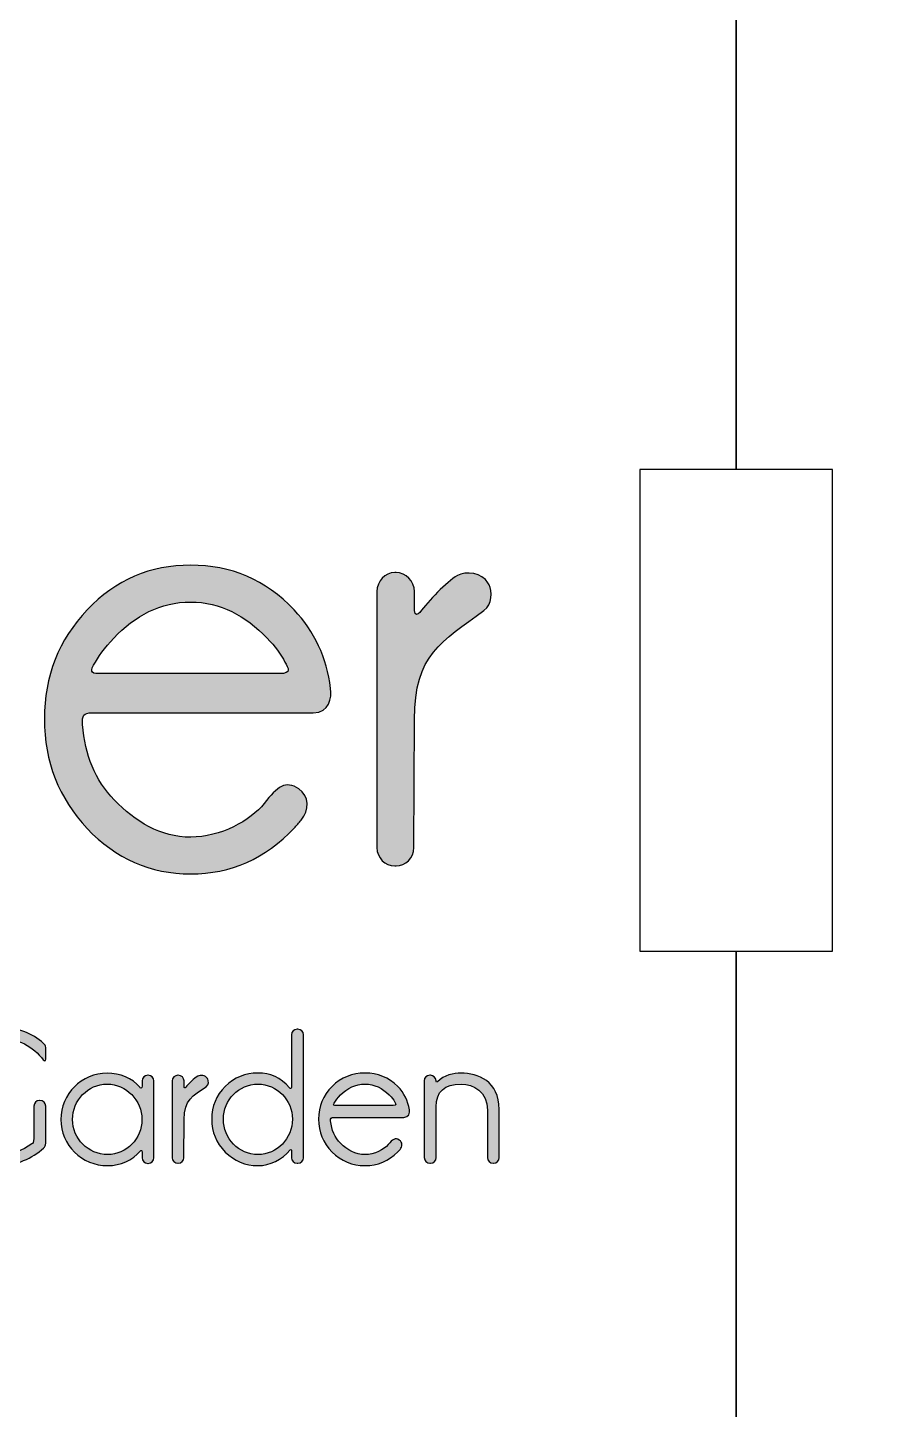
# Model space of a CAD drawing. Extents: x -743 to 1142, y -1188 to 1589.
# Drawn here: x -187.7 to -39, y 431.5 to 675.3 of the extents above; entities that cross this region are included whole.
import ezdxf

# ---------------------------------------------------------------- set-up
doc = ezdxf.new("R2010")
doc.units = 0
doc.header["$MEASUREMENT"] = 0
doc.layers.add('LAYER_1', color=7, linetype='CONTINUOUS')

# ---------------------------------------------------------------- blocks, each defined once
blk = doc.blocks.new('BLOCK_2')
at = {"layer": 'LAYER_1', "color": 7}
blk.add_lwpolyline([(-62.7, 682.39), (-62.7, 597.35), (-79.71, 597.35), (-79.71, 512.31), (-62.7, 512.31), (-62.7, 427.27), (-79.71, 427.27), (-79.71, 313.88), (-62.7, 313.88), (-62.7, 200.5), (-169, 200.5), (-169, 217.51), (-275.3, 217.51), (-275.3, 200.5), (-360.34, 200.5)], dxfattribs=at)
blk = doc.blocks.new('BLOCK_3')
at = {"layer": 'LAYER_1', "color": 7}
blk.add_lwpolyline([(43.6, 200.5), (-62.7, 200.5), (-62.7, 313.88), (-45.7, 313.88), (-45.7, 427.27), (-62.7, 427.27), (-62.7, 512.31), (-45.7, 512.31), (-45.7, 597.35), (-62.7, 597.35), (-62.7, 682.39)], dxfattribs=at)
blk = doc.blocks.new('BLOCK_21')
at = {"layer": 'LAYER_1'}
h = blk.add_hatch(color=1, dxfattribs=at)
h.dxf.hatch_style = 2
edge = h.paths.add_edge_path()
edge.add_spline(control_points=[(-184.92, 496.03), (-184.69, 495.8), (-184.56, 495.67), (-184.56, 495.35), (-184.56, 495.15), (-184.56, 494.05), (-184.56, 493.27), (-184.56, 492.88), (-184.82, 492.92), (-184.98, 493.14), (-186.77, 495.48), (-189.52, 497), (-192.73, 497), (-198.36, 497), (-202.9, 492.37), (-202.9, 486.73), (-202.9, 481.12), (-198.36, 476.43), (-192.73, 476.43), (-190.59, 476.43), (-188.61, 477.14), (-187.02, 478.31), (-186.9, 478.4), (-186.64, 478.57), (-186.64, 479.25), (-186.64, 479.86), (-186.64, 484.98), (-186.64, 484.98), (-186.64, 485.53), (-186.21, 485.98), (-185.66, 485.98), (-185.66, 485.98), (-185.57, 485.98), (-185.57, 485.98), (-185.02, 485.98), (-184.56, 485.53), (-184.56, 484.98), (-184.56, 484.98), (-184.56, 478.79), (-184.56, 478.44), (-184.56, 478.05), (-184.63, 477.82), (-184.92, 477.59), (-186.99, 475.78), (-189.68, 474.48), (-192.73, 474.48), (-199.5, 474.48), (-204.97, 479.99), (-204.97, 486.73), (-204.97, 493.5), (-199.5, 498.94), (-192.73, 498.94), (-189.68, 498.94), (-186.93, 497.87), (-184.92, 496.03)], knot_values=[0, 0, 0, 0, 1, 1, 1, 2, 2, 2, 3, 3, 3, 4, 4, 4, 5, 5, 5, 6, 6, 6, 7, 7, 7, 8, 8, 8, 9, 9, 9, 10, 10, 10, 11, 11, 11, 12, 12, 12, 13, 13, 13, 14, 14, 14, 15, 15, 15, 16, 16, 16, 17, 17, 17, 18, 18, 18, 18], degree=3, periodic=1)
h = blk.add_hatch(color=1, dxfattribs=at)
h.dxf.hatch_style = 2
edge = h.paths.add_edge_path()
edge.add_spline(control_points=[(-139.07, 475.88), (-139.07, 475.33), (-139.53, 474.91), (-140.05, 474.91), (-140.05, 474.91), (-140.18, 474.91), (-140.18, 474.91), (-140.73, 474.91), (-141.18, 475.33), (-141.18, 475.88), (-141.18, 475.88), (-141.18, 476.85), (-141.18, 477.11), (-141.18, 477.21), (-141.24, 477.43), (-141.41, 477.24), (-142.9, 475.52), (-144.94, 474.48), (-147.11, 474.48), (-149.34, 474.48), (-151.29, 475.29), (-152.87, 476.88), (-154.49, 478.5), (-155.27, 480.41), (-155.27, 482.68), (-155.27, 484.95), (-154.49, 486.86), (-152.87, 488.45), (-151.29, 490.07), (-149.34, 490.81), (-147.11, 490.81), (-144.94, 490.81), (-143.09, 490.07), (-141.54, 488.19), (-141.44, 488.02), (-141.18, 488.02), (-141.18, 488.28), (-141.18, 489.55), (-141.18, 497.58), (-141.18, 497.58), (-141.18, 498.1), (-140.73, 498.55), (-140.18, 498.55), (-140.18, 498.55), (-140.05, 498.55), (-140.05, 498.55), (-139.53, 498.55), (-139.07, 498.1), (-139.07, 497.58), (-139.07, 497.58), (-139.07, 475.88), (-139.07, 475.88)], knot_values=[0, 0, 0, 0, 1, 1, 1, 2, 2, 2, 3, 3, 3, 4, 4, 4, 5, 5, 5, 6, 6, 6, 7, 7, 7, 8, 8, 8, 9, 9, 9, 10, 10, 10, 11, 11, 11, 12, 12, 12, 13, 13, 13, 14, 14, 14, 15, 15, 15, 16, 16, 16, 17, 17, 17, 17], degree=3, periodic=1)
edge = h.paths.add_edge_path()
edge.add_spline(control_points=[(-147.11, 488.87), (-150.48, 488.87), (-153.2, 486.05), (-153.2, 482.68), (-153.2, 479.31), (-150.48, 476.43), (-147.11, 476.43), (-143.74, 476.43), (-141.02, 479.31), (-141.02, 482.68), (-141.02, 486.05), (-143.74, 488.87), (-147.11, 488.87)], knot_values=[0, 0, 0, 0, 1, 1, 1, 2, 2, 2, 3, 3, 3, 4, 4, 4, 4], degree=3, periodic=1)
h = blk.add_hatch(color=1, dxfattribs=at)
h.dxf.hatch_style = 2
edge = h.paths.add_edge_path()
edge.add_spline(control_points=[(-173.71, 490.81), (-171.47, 490.81), (-169.24, 489.9), (-167.97, 488.32), (-167.88, 488.15), (-167.55, 488.06), (-167.55, 488.48), (-167.55, 488.51), (-167.55, 489.03), (-167.55, 489.42), (-167.55, 489.97), (-167.1, 490.42), (-166.55, 490.42), (-166.55, 490.42), (-166.48, 490.42), (-166.48, 490.42), (-165.93, 490.42), (-165.48, 489.97), (-165.48, 489.42), (-165.48, 489.42), (-165.48, 475.88), (-165.48, 475.88), (-165.48, 475.33), (-165.93, 474.87), (-166.48, 474.87), (-166.48, 474.87), (-166.55, 474.87), (-166.55, 474.87), (-167.1, 474.87), (-167.55, 475.33), (-167.55, 475.88), (-167.55, 475.88), (-167.55, 476.62), (-167.55, 476.85), (-167.55, 477.24), (-167.78, 477.17), (-167.84, 477.08), (-169.24, 475.42), (-171.34, 474.48), (-173.64, 474.48), (-178.18, 474.48), (-181.9, 478.08), (-181.9, 482.62), (-181.9, 487.15), (-178.24, 490.81), (-173.71, 490.81)], knot_values=[0, 0, 0, 0, 1, 1, 1, 2, 2, 2, 3, 3, 3, 4, 4, 4, 5, 5, 5, 6, 6, 6, 7, 7, 7, 8, 8, 8, 9, 9, 9, 10, 10, 10, 11, 11, 11, 12, 12, 12, 13, 13, 13, 14, 14, 14, 15, 15, 15, 15], degree=3, periodic=1)
edge = h.paths.add_edge_path()
edge.add_spline(control_points=[(-173.64, 476.43), (-170.27, 476.43), (-167.58, 479.25), (-167.58, 482.62), (-167.58, 485.98), (-170.34, 488.87), (-173.71, 488.87), (-177.11, 488.87), (-179.83, 485.98), (-179.83, 482.62), (-179.83, 479.25), (-177.04, 476.43), (-173.64, 476.43)], knot_values=[0, 0, 0, 0, 1, 1, 1, 2, 2, 2, 3, 3, 3, 4, 4, 4, 4], degree=3, periodic=1)
h = blk.add_hatch(color=1, dxfattribs=at)
h.dxf.hatch_style = 2
edge = h.paths.add_edge_path()
edge.add_spline(control_points=[(-156.24, 488.41), (-158.61, 486.76), (-160.13, 486.11), (-160.13, 482.65), (-160.13, 482.65), (-160.16, 475.88), (-160.16, 475.88), (-160.16, 475.33), (-160.62, 474.91), (-161.17, 474.91), (-161.17, 474.91), (-161.23, 474.91), (-161.23, 474.91), (-161.78, 474.91), (-162.24, 475.33), (-162.24, 475.88), (-162.24, 475.88), (-162.24, 489.42), (-162.24, 489.42), (-162.24, 489.97), (-161.78, 490.42), (-161.23, 490.42), (-161.23, 490.42), (-161.17, 490.42), (-161.17, 490.42), (-160.62, 490.42), (-160.13, 489.97), (-160.13, 489.42), (-160.13, 489.42), (-160.13, 488.67), (-160.13, 488.41), (-160.13, 488.12), (-159.94, 488.19), (-159.84, 488.32), (-159.35, 488.9), (-158.35, 489.94), (-157.73, 490.26), (-157.25, 490.52), (-156.34, 490.42), (-156.02, 489.87), (-156.02, 489.84), (-155.98, 489.81), (-155.95, 489.77), (-155.79, 489.45), (-155.76, 488.74), (-156.24, 488.41)], knot_values=[0, 0, 0, 0, 1, 1, 1, 2, 2, 2, 3, 3, 3, 4, 4, 4, 5, 5, 5, 6, 6, 6, 7, 7, 7, 8, 8, 8, 9, 9, 9, 10, 10, 10, 11, 11, 11, 12, 12, 12, 13, 13, 13, 14, 14, 14, 15, 15, 15, 15], degree=3, periodic=1)
h = blk.add_hatch(color=1, dxfattribs=at)
h.dxf.hatch_style = 2
edge = h.paths.add_edge_path()
edge.add_spline(control_points=[(-121.35, 483), (-121.35, 483), (-133.76, 483), (-133.76, 483), (-134.21, 483), (-134.31, 482.87), (-134.28, 482.39), (-134.15, 480.77), (-133.56, 479.44), (-132.49, 478.4), (-131.33, 477.24), (-129.9, 476.43), (-128.22, 476.43), (-126.57, 476.43), (-124.85, 477.3), (-124.1, 478.21), (-123.36, 479.12), (-122.91, 479.44), (-122.16, 478.99), (-121.58, 478.6), (-121.55, 477.85), (-122.03, 477.33), (-122.16, 477.17), (-122.29, 477.04), (-122.42, 476.91), (-124.04, 475.29), (-125.95, 474.48), (-128.22, 474.48), (-130.49, 474.48), (-132.4, 475.29), (-134.02, 476.88), (-135.6, 478.5), (-136.41, 480.41), (-136.41, 482.68), (-136.41, 484.95), (-135.6, 486.86), (-134.02, 488.45), (-132.4, 490.07), (-130.49, 490.81), (-128.22, 490.81), (-125.95, 490.81), (-124.04, 490.07), (-122.42, 488.45), (-121.29, 487.31), (-120.61, 485.92), (-120.38, 484.3), (-120.31, 483.81), (-120.44, 483), (-121.35, 483)], knot_values=[0, 0, 0, 0, 1, 1, 1, 2, 2, 2, 3, 3, 3, 4, 4, 4, 5, 5, 5, 6, 6, 6, 7, 7, 7, 8, 8, 8, 9, 9, 9, 10, 10, 10, 11, 11, 11, 12, 12, 12, 13, 13, 13, 14, 14, 14, 15, 15, 15, 16, 16, 16, 16], degree=3, periodic=1)
edge = h.paths.add_edge_path()
edge.add_spline(control_points=[(-122.94, 485.69), (-123.17, 486.11), (-123.49, 486.53), (-123.94, 486.96), (-125.14, 488.15), (-126.57, 488.87), (-128.22, 488.87), (-129.9, 488.87), (-131.33, 488.15), (-132.53, 486.96), (-133.05, 486.44), (-133.4, 485.95), (-133.66, 485.53), (-133.89, 485.11), (-133.73, 485.08), (-133.21, 485.08), (-133.21, 485.08), (-123.23, 485.08), (-123.23, 485.08), (-122.55, 485.08), (-122.74, 485.37), (-122.94, 485.69)], knot_values=[0, 0, 0, 0, 1, 1, 1, 2, 2, 2, 3, 3, 3, 4, 4, 4, 5, 5, 5, 6, 6, 6, 7, 7, 7, 7], degree=3, periodic=1)
h = blk.add_hatch(color=1, dxfattribs=at)
h.dxf.hatch_style = 2
edge = h.paths.add_edge_path()
edge.add_spline(control_points=[(-104.54, 484.4), (-104.54, 484.4), (-104.54, 475.91), (-104.54, 475.91), (-104.54, 475.36), (-104.99, 474.91), (-105.54, 474.91), (-105.54, 474.91), (-105.6, 474.91), (-105.6, 474.91), (-106.16, 474.91), (-106.61, 475.36), (-106.61, 475.91), (-106.61, 475.91), (-106.61, 484.27), (-106.61, 484.27), (-106.61, 487.47), (-109.04, 488.87), (-111.27, 488.87), (-114.22, 488.87), (-115.65, 487.54), (-115.65, 484.85), (-115.65, 484.46), (-115.65, 475.91), (-115.65, 475.91), (-115.65, 475.36), (-116.1, 474.91), (-116.65, 474.91), (-116.65, 474.91), (-116.75, 474.91), (-116.75, 474.91), (-117.3, 474.91), (-117.75, 475.36), (-117.75, 475.91), (-117.75, 475.91), (-117.79, 489.45), (-117.79, 489.45), (-117.79, 490), (-117.33, 490.42), (-116.78, 490.42), (-116.78, 490.42), (-116.65, 490.42), (-116.65, 490.42), (-116.17, 490.42), (-115.68, 490.07), (-115.68, 489.45), (-115.68, 489.35), (-115.68, 489.42), (-115.68, 489.35), (-115.68, 489.19), (-115.52, 489.16), (-115.42, 489.26), (-114.32, 490.49), (-112.54, 490.81), (-111.27, 490.81), (-108.33, 490.81), (-104.54, 489.42), (-104.54, 484.4)], knot_values=[0, 0, 0, 0, 1, 1, 1, 2, 2, 2, 3, 3, 3, 4, 4, 4, 5, 5, 5, 6, 6, 6, 7, 7, 7, 8, 8, 8, 9, 9, 9, 10, 10, 10, 11, 11, 11, 12, 12, 12, 13, 13, 13, 14, 14, 14, 15, 15, 15, 16, 16, 16, 17, 17, 17, 18, 18, 18, 19, 19, 19, 19], degree=3, periodic=1)
for points, knots in [([(-184.92, 496.03), (-184.69, 495.8), (-184.56, 495.67), (-184.56, 495.35), (-184.56, 495.15), (-184.56, 494.05), (-184.56, 493.27), (-184.56, 492.88), (-184.82, 492.92), (-184.98, 493.14), (-186.77, 495.48), (-189.52, 497), (-192.73, 497), (-198.36, 497), (-202.9, 492.37), (-202.9, 486.73), (-202.9, 481.12), (-198.36, 476.43), (-192.73, 476.43), (-190.59, 476.43), (-188.61, 477.14), (-187.02, 478.31), (-186.9, 478.4), (-186.64, 478.57), (-186.64, 479.25), (-186.64, 479.86), (-186.64, 484.98), (-186.64, 484.98), (-186.64, 485.53), (-186.21, 485.98), (-185.66, 485.98), (-185.66, 485.98), (-185.57, 485.98), (-185.57, 485.98), (-185.02, 485.98), (-184.56, 485.53), (-184.56, 484.98), (-184.56, 484.98), (-184.56, 478.79), (-184.56, 478.44), (-184.56, 478.05), (-184.63, 477.82), (-184.92, 477.59), (-186.99, 475.78), (-189.68, 474.48), (-192.73, 474.48), (-199.5, 474.48), (-204.97, 479.99), (-204.97, 486.73), (-204.97, 493.5), (-199.5, 498.94), (-192.73, 498.94), (-189.68, 498.94), (-186.93, 497.87), (-184.92, 496.03)], [0, 0, 0, 0, 1, 1, 1, 2, 2, 2, 3, 3, 3, 4, 4, 4, 5, 5, 5, 6, 6, 6, 7, 7, 7, 8, 8, 8, 9, 9, 9, 10, 10, 10, 11, 11, 11, 12, 12, 12, 13, 13, 13, 14, 14, 14, 15, 15, 15, 16, 16, 16, 17, 17, 17, 18, 18, 18, 18]), ([(-139.07, 475.88), (-139.07, 475.33), (-139.53, 474.91), (-140.05, 474.91), (-140.05, 474.91), (-140.18, 474.91), (-140.18, 474.91), (-140.73, 474.91), (-141.18, 475.33), (-141.18, 475.88), (-141.18, 475.88), (-141.18, 476.85), (-141.18, 477.11), (-141.18, 477.21), (-141.24, 477.43), (-141.41, 477.24), (-142.9, 475.52), (-144.94, 474.48), (-147.11, 474.48), (-149.34, 474.48), (-151.29, 475.29), (-152.87, 476.88), (-154.49, 478.5), (-155.27, 480.41), (-155.27, 482.68), (-155.27, 484.95), (-154.49, 486.86), (-152.87, 488.45), (-151.29, 490.07), (-149.34, 490.81), (-147.11, 490.81), (-144.94, 490.81), (-143.09, 490.07), (-141.54, 488.19), (-141.44, 488.02), (-141.18, 488.02), (-141.18, 488.28), (-141.18, 489.55), (-141.18, 497.58), (-141.18, 497.58), (-141.18, 498.1), (-140.73, 498.55), (-140.18, 498.55), (-140.18, 498.55), (-140.05, 498.55), (-140.05, 498.55), (-139.53, 498.55), (-139.07, 498.1), (-139.07, 497.58), (-139.07, 497.58), (-139.07, 475.88), (-139.07, 475.88)], [0, 0, 0, 0, 1, 1, 1, 2, 2, 2, 3, 3, 3, 4, 4, 4, 5, 5, 5, 6, 6, 6, 7, 7, 7, 8, 8, 8, 9, 9, 9, 10, 10, 10, 11, 11, 11, 12, 12, 12, 13, 13, 13, 14, 14, 14, 15, 15, 15, 16, 16, 16, 17, 17, 17, 17]), ([(-173.71, 490.81), (-171.47, 490.81), (-169.24, 489.9), (-167.97, 488.32), (-167.88, 488.15), (-167.55, 488.06), (-167.55, 488.48), (-167.55, 488.51), (-167.55, 489.03), (-167.55, 489.42), (-167.55, 489.97), (-167.1, 490.42), (-166.55, 490.42), (-166.55, 490.42), (-166.48, 490.42), (-166.48, 490.42), (-165.93, 490.42), (-165.48, 489.97), (-165.48, 489.42), (-165.48, 489.42), (-165.48, 475.88), (-165.48, 475.88), (-165.48, 475.33), (-165.93, 474.87), (-166.48, 474.87), (-166.48, 474.87), (-166.55, 474.87), (-166.55, 474.87), (-167.1, 474.87), (-167.55, 475.33), (-167.55, 475.88), (-167.55, 475.88), (-167.55, 476.62), (-167.55, 476.85), (-167.55, 477.24), (-167.78, 477.17), (-167.84, 477.08), (-169.24, 475.42), (-171.34, 474.48), (-173.64, 474.48), (-178.18, 474.48), (-181.9, 478.08), (-181.9, 482.62), (-181.9, 487.15), (-178.24, 490.81), (-173.71, 490.81)], [0, 0, 0, 0, 1, 1, 1, 2, 2, 2, 3, 3, 3, 4, 4, 4, 5, 5, 5, 6, 6, 6, 7, 7, 7, 8, 8, 8, 9, 9, 9, 10, 10, 10, 11, 11, 11, 12, 12, 12, 13, 13, 13, 14, 14, 14, 15, 15, 15, 15]), ([(-156.24, 488.41), (-158.61, 486.76), (-160.13, 486.11), (-160.13, 482.65), (-160.13, 482.65), (-160.16, 475.88), (-160.16, 475.88), (-160.16, 475.33), (-160.62, 474.91), (-161.17, 474.91), (-161.17, 474.91), (-161.23, 474.91), (-161.23, 474.91), (-161.78, 474.91), (-162.24, 475.33), (-162.24, 475.88), (-162.24, 475.88), (-162.24, 489.42), (-162.24, 489.42), (-162.24, 489.97), (-161.78, 490.42), (-161.23, 490.42), (-161.23, 490.42), (-161.17, 490.42), (-161.17, 490.42), (-160.62, 490.42), (-160.13, 489.97), (-160.13, 489.42), (-160.13, 489.42), (-160.13, 488.67), (-160.13, 488.41), (-160.13, 488.12), (-159.94, 488.19), (-159.84, 488.32), (-159.35, 488.9), (-158.35, 489.94), (-157.73, 490.26), (-157.25, 490.52), (-156.34, 490.42), (-156.02, 489.87), (-156.02, 489.84), (-155.98, 489.81), (-155.95, 489.77), (-155.79, 489.45), (-155.76, 488.74), (-156.24, 488.41)], [0, 0, 0, 0, 1, 1, 1, 2, 2, 2, 3, 3, 3, 4, 4, 4, 5, 5, 5, 6, 6, 6, 7, 7, 7, 8, 8, 8, 9, 9, 9, 10, 10, 10, 11, 11, 11, 12, 12, 12, 13, 13, 13, 14, 14, 14, 15, 15, 15, 15]), ([(-121.35, 483), (-121.35, 483), (-133.76, 483), (-133.76, 483), (-134.21, 483), (-134.31, 482.87), (-134.28, 482.39), (-134.15, 480.77), (-133.56, 479.44), (-132.49, 478.4), (-131.33, 477.24), (-129.9, 476.43), (-128.22, 476.43), (-126.57, 476.43), (-124.85, 477.3), (-124.1, 478.21), (-123.36, 479.12), (-122.91, 479.44), (-122.16, 478.99), (-121.58, 478.6), (-121.55, 477.85), (-122.03, 477.33), (-122.16, 477.17), (-122.29, 477.04), (-122.42, 476.91), (-124.04, 475.29), (-125.95, 474.48), (-128.22, 474.48), (-130.49, 474.48), (-132.4, 475.29), (-134.02, 476.88), (-135.6, 478.5), (-136.41, 480.41), (-136.41, 482.68), (-136.41, 484.95), (-135.6, 486.86), (-134.02, 488.45), (-132.4, 490.07), (-130.49, 490.81), (-128.22, 490.81), (-125.95, 490.81), (-124.04, 490.07), (-122.42, 488.45), (-121.29, 487.31), (-120.61, 485.92), (-120.38, 484.3), (-120.31, 483.81), (-120.44, 483), (-121.35, 483)], [0, 0, 0, 0, 1, 1, 1, 2, 2, 2, 3, 3, 3, 4, 4, 4, 5, 5, 5, 6, 6, 6, 7, 7, 7, 8, 8, 8, 9, 9, 9, 10, 10, 10, 11, 11, 11, 12, 12, 12, 13, 13, 13, 14, 14, 14, 15, 15, 15, 16, 16, 16, 16]), ([(-104.54, 484.4), (-104.54, 484.4), (-104.54, 475.91), (-104.54, 475.91), (-104.54, 475.36), (-104.99, 474.91), (-105.54, 474.91), (-105.54, 474.91), (-105.6, 474.91), (-105.6, 474.91), (-106.16, 474.91), (-106.61, 475.36), (-106.61, 475.91), (-106.61, 475.91), (-106.61, 484.27), (-106.61, 484.27), (-106.61, 487.47), (-109.04, 488.87), (-111.27, 488.87), (-114.22, 488.87), (-115.65, 487.54), (-115.65, 484.85), (-115.65, 484.46), (-115.65, 475.91), (-115.65, 475.91), (-115.65, 475.36), (-116.1, 474.91), (-116.65, 474.91), (-116.65, 474.91), (-116.75, 474.91), (-116.75, 474.91), (-117.3, 474.91), (-117.75, 475.36), (-117.75, 475.91), (-117.75, 475.91), (-117.79, 489.45), (-117.79, 489.45), (-117.79, 490), (-117.33, 490.42), (-116.78, 490.42), (-116.78, 490.42), (-116.65, 490.42), (-116.65, 490.42), (-116.17, 490.42), (-115.68, 490.07), (-115.68, 489.45), (-115.68, 489.35), (-115.68, 489.42), (-115.68, 489.35), (-115.68, 489.19), (-115.52, 489.16), (-115.42, 489.26), (-114.32, 490.49), (-112.54, 490.81), (-111.27, 490.81), (-108.33, 490.81), (-104.54, 489.42), (-104.54, 484.4)], [0, 0, 0, 0, 1, 1, 1, 2, 2, 2, 3, 3, 3, 4, 4, 4, 5, 5, 5, 6, 6, 6, 7, 7, 7, 8, 8, 8, 9, 9, 9, 10, 10, 10, 11, 11, 11, 12, 12, 12, 13, 13, 13, 14, 14, 14, 15, 15, 15, 16, 16, 16, 17, 17, 17, 18, 18, 18, 19, 19, 19, 19]), ([(-173.64, 476.43), (-170.27, 476.43), (-167.58, 479.25), (-167.58, 482.62), (-167.58, 485.98), (-170.34, 488.87), (-173.71, 488.87), (-177.11, 488.87), (-179.83, 485.98), (-179.83, 482.62), (-179.83, 479.25), (-177.04, 476.43), (-173.64, 476.43)], [0, 0, 0, 0, 1, 1, 1, 2, 2, 2, 3, 3, 3, 4, 4, 4, 4]), ([(-147.11, 488.87), (-150.48, 488.87), (-153.2, 486.05), (-153.2, 482.68), (-153.2, 479.31), (-150.48, 476.43), (-147.11, 476.43), (-143.74, 476.43), (-141.02, 479.31), (-141.02, 482.68), (-141.02, 486.05), (-143.74, 488.87), (-147.11, 488.87)], [0, 0, 0, 0, 1, 1, 1, 2, 2, 2, 3, 3, 3, 4, 4, 4, 4]), ([(-122.94, 485.69), (-123.17, 486.11), (-123.49, 486.53), (-123.94, 486.96), (-125.14, 488.15), (-126.57, 488.87), (-128.22, 488.87), (-129.9, 488.87), (-131.33, 488.15), (-132.53, 486.96), (-133.05, 486.44), (-133.4, 485.95), (-133.66, 485.53), (-133.89, 485.11), (-133.73, 485.08), (-133.21, 485.08), (-133.21, 485.08), (-123.23, 485.08), (-123.23, 485.08), (-122.55, 485.08), (-122.74, 485.37), (-122.94, 485.69)], [0, 0, 0, 0, 1, 1, 1, 2, 2, 2, 3, 3, 3, 4, 4, 4, 5, 5, 5, 6, 6, 6, 7, 7, 7, 7])]:
    blk.add_open_spline(points, degree=3, knots=knots, dxfattribs=at)

msp = doc.modelspace()

# ---------------------------------------------------------------- hatches: boundary and pattern name
at = {"layer": 'LAYER_1'}
h = msp.add_hatch(color=1, dxfattribs=at)
h.dxf.hatch_style = 2
edge = h.paths.add_edge_path()
edge.add_spline(control_points=[(-137.34, 554.4), (-137.34, 554.4), (-176.43, 554.4), (-176.43, 554.4), (-177.86, 554.4), (-178.16, 553.97), (-178.06, 552.34), (-177.65, 546.94), (-175.81, 542.51), (-172.45, 539.05), (-168.77, 535.16), (-164.28, 532.45), (-158.97, 532.45), (-153.77, 532.45), (-148.36, 535.37), (-146.01, 538.4), (-143.67, 541.43), (-142.24, 542.51), (-139.89, 540.99), (-138.05, 539.69), (-137.95, 537.21), (-139.48, 535.48), (-139.89, 534.94), (-140.3, 534.51), (-140.71, 534.07), (-145.81, 528.67), (-151.83, 525.97), (-158.97, 525.97), (-166.12, 525.97), (-172.14, 528.67), (-177.24, 533.97), (-182.24, 539.37), (-184.8, 545.75), (-184.8, 553.32), (-184.8, 560.88), (-182.25, 567.26), (-177.24, 572.56), (-172.14, 577.96), (-166.12, 580.45), (-158.97, 580.45), (-151.83, 580.45), (-145.81, 577.96), (-140.71, 572.56), (-137.13, 568.78), (-134.99, 564.13), (-134.28, 558.72), (-134.07, 557.1), (-134.48, 554.4), (-137.34, 554.4)], knot_values=[0, 0, 0, 0, 1, 1, 1, 2, 2, 2, 3, 3, 3, 4, 4, 4, 5, 5, 5, 6, 6, 6, 7, 7, 7, 8, 8, 8, 9, 9, 9, 10, 10, 10, 11, 11, 11, 12, 12, 12, 13, 13, 13, 14, 14, 14, 15, 15, 15, 16, 16, 16, 16], degree=3, periodic=0)
edge.add_line((-137.34, 554.4), (-137.34, 554.4))
edge = h.paths.add_edge_path()
edge.add_spline(control_points=[(-142.34, 563.37), (-143.05, 564.78), (-144.07, 566.18), (-145.5, 567.59), (-149.28, 571.59), (-153.77, 573.96), (-158.97, 573.96), (-164.28, 573.96), (-168.77, 571.59), (-172.55, 567.59), (-174.18, 565.86), (-175.3, 564.23), (-176.12, 562.83), (-176.84, 561.43), (-176.32, 561.32), (-174.69, 561.32), (-174.69, 561.32), (-143.26, 561.32), (-143.26, 561.32), (-141.11, 561.32), (-141.72, 562.29), (-142.34, 563.37)], knot_values=[0, 0, 0, 0, 1, 1, 1, 2, 2, 2, 3, 3, 3, 4, 4, 4, 5, 5, 5, 6, 6, 6, 7, 7, 7, 7], degree=3, periodic=0)
edge.add_line((-142.34, 563.37), (-142.34, 563.37))
h = msp.add_hatch(color=1, dxfattribs=at)
h.dxf.hatch_style = 2
edge = h.paths.add_edge_path()
edge.add_spline(control_points=[(-107.23, 572.45), (-114.68, 566.94), (-119.48, 564.78), (-119.48, 553.21), (-119.48, 553.21), (-119.58, 530.61), (-119.58, 530.61), (-119.58, 528.78), (-121.01, 527.37), (-122.74, 527.37), (-122.74, 527.37), (-122.95, 527.37), (-122.95, 527.37), (-124.68, 527.37), (-126.11, 528.78), (-126.11, 530.61), (-126.11, 530.61), (-126.11, 575.8), (-126.11, 575.8), (-126.11, 577.64), (-124.68, 579.15), (-122.95, 579.15), (-122.95, 579.15), (-122.74, 579.15), (-122.74, 579.15), (-121.01, 579.15), (-119.48, 577.64), (-119.48, 575.8), (-119.48, 575.8), (-119.48, 572.45), (-119.48, 572.45), (-119.48, 571.48), (-118.86, 571.69), (-118.56, 572.13), (-117.03, 574.07), (-113.86, 577.53), (-111.92, 578.61), (-110.39, 579.48), (-107.53, 579.15), (-106.51, 577.32), (-106.51, 577.21), (-106.41, 577.1), (-106.31, 576.99), (-105.8, 575.91), (-105.7, 573.53), (-107.23, 572.45)], knot_values=[0, 0, 0, 0, 1, 1, 1, 2, 2, 2, 3, 3, 3, 4, 4, 4, 5, 5, 5, 6, 6, 6, 7, 7, 7, 8, 8, 8, 9, 9, 9, 10, 10, 10, 11, 11, 11, 12, 12, 12, 13, 13, 13, 14, 14, 14, 15, 15, 15, 15], degree=3, periodic=0)
edge.add_line((-107.23, 572.45), (-107.23, 572.45))

# ---------------------------------------------------------------- linework, layer by layer
at = {"layer": 'LAYER_1', "color": 1}
for points, knots in [([(-137.34, 554.4), (-137.34, 554.4), (-176.43, 554.4), (-176.43, 554.4), (-177.86, 554.4), (-178.16, 553.97), (-178.06, 552.34), (-177.65, 546.94), (-175.81, 542.51), (-172.45, 539.05), (-168.77, 535.16), (-164.28, 532.45), (-158.97, 532.45), (-153.77, 532.45), (-148.36, 535.37), (-146.01, 538.4), (-143.67, 541.43), (-142.24, 542.51), (-139.89, 540.99), (-138.05, 539.69), (-137.95, 537.21), (-139.48, 535.48), (-139.89, 534.94), (-140.3, 534.51), (-140.71, 534.07), (-145.81, 528.67), (-151.83, 525.97), (-158.97, 525.97), (-166.12, 525.97), (-172.14, 528.67), (-177.24, 533.97), (-182.24, 539.37), (-184.8, 545.75), (-184.8, 553.32), (-184.8, 560.88), (-182.25, 567.26), (-177.24, 572.56), (-172.14, 577.96), (-166.12, 580.45), (-158.97, 580.45), (-151.83, 580.45), (-145.81, 577.96), (-140.71, 572.56), (-137.13, 568.78), (-134.99, 564.13), (-134.28, 558.72), (-134.07, 557.1), (-134.48, 554.4), (-137.34, 554.4)], [0, 0, 0, 0, 1, 1, 1, 2, 2, 2, 3, 3, 3, 4, 4, 4, 5, 5, 5, 6, 6, 6, 7, 7, 7, 8, 8, 8, 9, 9, 9, 10, 10, 10, 11, 11, 11, 12, 12, 12, 13, 13, 13, 14, 14, 14, 15, 15, 15, 16, 16, 16, 16]), ([(-107.23, 572.45), (-114.68, 566.94), (-119.48, 564.78), (-119.48, 553.21), (-119.48, 553.21), (-119.58, 530.61), (-119.58, 530.61), (-119.58, 528.78), (-121.01, 527.37), (-122.74, 527.37), (-122.74, 527.37), (-122.95, 527.37), (-122.95, 527.37), (-124.68, 527.37), (-126.11, 528.78), (-126.11, 530.61), (-126.11, 530.61), (-126.11, 575.8), (-126.11, 575.8), (-126.11, 577.64), (-124.68, 579.15), (-122.95, 579.15), (-122.95, 579.15), (-122.74, 579.15), (-122.74, 579.15), (-121.01, 579.15), (-119.48, 577.64), (-119.48, 575.8), (-119.48, 575.8), (-119.48, 572.45), (-119.48, 572.45), (-119.48, 571.48), (-118.86, 571.69), (-118.56, 572.13), (-117.03, 574.07), (-113.86, 577.53), (-111.92, 578.61), (-110.39, 579.48), (-107.53, 579.15), (-106.51, 577.32), (-106.51, 577.21), (-106.41, 577.1), (-106.31, 576.99), (-105.8, 575.91), (-105.7, 573.53), (-107.23, 572.45)], [0, 0, 0, 0, 1, 1, 1, 2, 2, 2, 3, 3, 3, 4, 4, 4, 5, 5, 5, 6, 6, 6, 7, 7, 7, 8, 8, 8, 9, 9, 9, 10, 10, 10, 11, 11, 11, 12, 12, 12, 13, 13, 13, 14, 14, 14, 15, 15, 15, 15]), ([(-142.34, 563.37), (-143.05, 564.78), (-144.07, 566.18), (-145.5, 567.59), (-149.28, 571.59), (-153.77, 573.96), (-158.97, 573.96), (-164.28, 573.96), (-168.77, 571.59), (-172.55, 567.59), (-174.18, 565.86), (-175.3, 564.23), (-176.12, 562.83), (-176.84, 561.43), (-176.32, 561.32), (-174.69, 561.32), (-174.69, 561.32), (-143.26, 561.32), (-143.26, 561.32), (-141.11, 561.32), (-141.72, 562.29), (-142.34, 563.37)], [0, 0, 0, 0, 1, 1, 1, 2, 2, 2, 3, 3, 3, 4, 4, 4, 5, 5, 5, 6, 6, 6, 7, 7, 7, 7])]:
    msp.add_open_spline(points, degree=3, knots=knots, dxfattribs=at)

# ---------------------------------------------------------------- block references
at = {"layer": 'LAYER_1'}
for name in ['BLOCK_2', 'BLOCK_3', 'BLOCK_21']:
    msp.add_blockref(name, (0, 0), dxfattribs=at)

doc.saveas('drawing.dxf')
